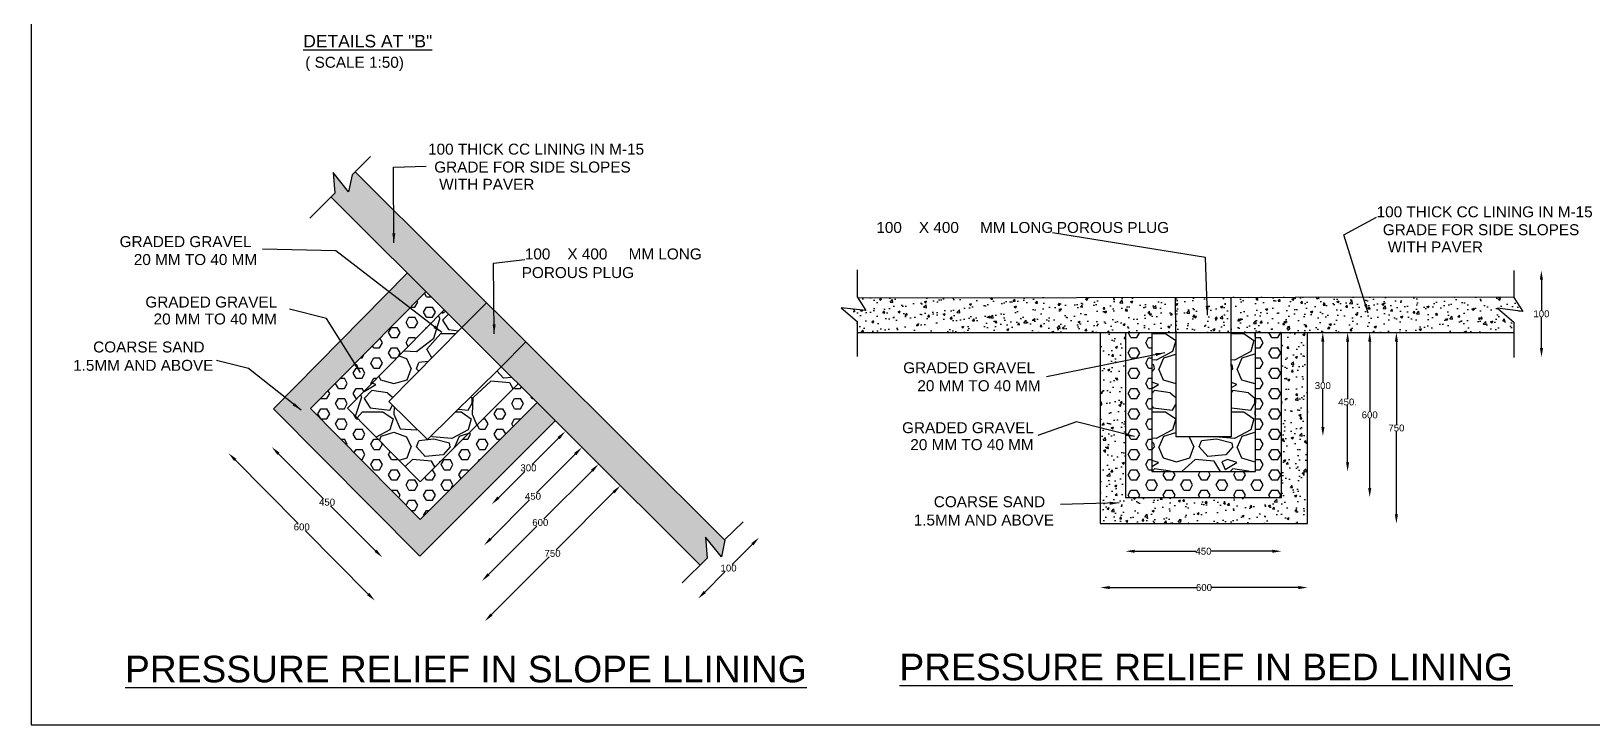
# Model space of a CAD drawing. Header units: millimetres. Extents: x 593 to 8838, y 614 to 5667.
# Drawn here: x 593 to 5581, y 614 to 2830 of the extents above; entities that cross this region are included whole.
import ezdxf

# ---------------------------------------------------------------- set-up
doc = ezdxf.new("R2010")
doc.units = ezdxf.units.MM
doc.header["$MEASUREMENT"] = 0
for name, color, linetype in [('DIMENSION', 7, 'Continuous'), ('DRAWING', 2, 'Continuous'), ('TEXT', 7, 'Continuous')]:
    doc.layers.add(name, color=color, linetype=linetype)
doc.styles.get("Standard").update_dxf_attribs({"font": 'arial.ttf', "height": 22})
doc.dimstyles.get("Standard").update_dxf_attribs({"dimtxt": 200, "dimasz": 110, "dimexe": 0.18, "dimexo": 0.0625, "dimgap": 0.09, "dimtad": 0, "dimtih": 1, "dimtoh": 1, "dimdec": 0, "dimzin": 0, "dimdsep": 46, "dimtxsty": 'Standard', "dimblk": 'OBLIQUE', "dimcen": 0.09, "dimse1": 1, "dimse2": 1, "dimadec": 0, "dimazin": 0, "dimtfac": 1, "dimtdec": 0, "dimtofl": 0, "dimtmove": 0, "dimatfit": 3, "dimfxl": 1, "dimtolj": 1, "dimtzin": 0, "dimarcsym": 0})
pattern_1 = [(228.0128, (180, 250), (-1999.99956, -2250.000335), [33.634, -3329.772]), (184.9697, (157.5, 225), (3000.000263, 249.997827), [57.717, -5713.981]), (132.5104, (100, 220), (2499.99768, -2750.00217), [40.697, -4029.008]), (267.2737, (2.5, 157.5), (249.999004, 5000.000074), [52.5595, -5203.3895]), (292.8337, (0, 105), (-1250.002476, 2999.999103), [51.539, -5102.343]), (357.2737, (20, 57.5), (-5000.000074, 249.999004), [52.5595, -5203.3895]), (37.6942, (72.5, 55), (-3250.001836, -2499.997601), [69.507, -6881.212]), (72.2553, (127.5, 97.5), (1750.00269, 5499.999058), [65.622, -6496.58]), (121.4296, (147.5, 160), (-2000.00206, 3249.99876), [52.7375, -5221.018]), (175.2364, (120, 205), (2750.00024, -249.99788), [60.208, -2950.191]), (222.3974, (60, 210), (-3000.001838, -2749.99802), [77.862, -7708.3438]), (138.8141, (250, 155), (-1750.00074, 1499.99933), [26.575, -2630.961]), (171.4692, (230, 172.5), (3249.99957, -500.001978), [50.559, -5005.378]), (225, (180, 180), (-3e-14, -250), [35.355, -318.198]), (203.1986, (162.5, 210), (1249.99993, 500.00033), [19.0395, -1884.904]), (291.8014, (145, 202.5), (-250, 750.00007), [26.926, -1319.366]), (30.9638, (155, 177.5), (749.9995, 500.00062), [43.732, -1414.006]), (161.5651, (192.5, 200), (500.0001, -249.9996), [31.623, -758.947]), (16.3895, (0, 202.5), (2500.00055, 749.998177), [44.3, -4385.711]), (70.3462, (42.5, 215), (-999.99881, -2750.000534), [37.165, -3679.352]), (293.1986, (192.5, 250), (-500.00033, 1249.99993), [38.079, -1865.8645]), (343.6105, (207.5, 215), (-2500.00055, 749.998177), [44.3, -4385.711]), (339.444, (0, 47.5), (-1250.00046, 499.999), [42.72, -2093.281]), (294.7751, (40, 32.5), (-1249.99805, 2750.000855), [35.7945, -3543.661]), (66.8014, (195, 0), (500.00033, 1249.99993), [38.079, -1865.8645]), (17.354, (210, 35), (-3250.000505, -999.998626), [41.908, -4148.856]), (69.444, (72.5, 0), (-499.999, -1250.00046), [21.36, -2114.641]), (101.3099, (180, 0), (-249.9994, 1000.0002), [12.748, -1262.007]), (165.9638, (177.5, 12.5), (750.0001, -249.9995), [51.539, -979.237]), (186.009, (127.5, 25), (2499.999938, 249.99983), [47.7625, -4728.481]), (303.6901, (155, 155), (-250.0003, 499.9999), [36.055, -865.332]), (353.1572, (175, 125), (4249.999841, -500.002), [62.9485, -6231.891]), (60.9454, (237.5, 117.5), (-1000.00001, -1750.0001), [25.739, -2548.1685]), (90, (250, 140), (-250, 250), [15, -235]), (120.2564, (122.5, 32.5), (999.99872, -1750.000614), [34.731, -3438.38]), (48.0128, (105, 62.5), (1999.99956, 2250.000335), [67.268, -3296.138]), (0, (150, 112.5), (250, 250), [65, -185]), (325.3048, (215, 112.5), (-2499.998565, 1750.00215), [39.5285, -3913.3185]), (254.0546, (247.5, 90), (-249.99997, -1000.00003), [36.4005, -1783.627]), (207.646, (237.5, 55), (-4749.998952, -2500.001928), [59.266, -5867.3685]), (175.4261, (185, 27.5), (-3250.00014, 249.9987), [62.7, -6207.2685])]

# ---------------------------------------------------------------- blocks, each defined once
blk = doc.blocks.new('*D72')
at = {"layer": 'Defpoints', "color": 0}
for p in [(1485.7, 1624.8), (1838.4, 1272.6), (1714.8, 1148.8)]:
    blk.add_point(p, dxfattribs=at)
at = {"layer": 'DIMENSION', "color": 0, "lineweight": -2}
for p, q in [((1383.3, 1479.9), (1527.1, 1336.3)), ((1693.6, 1170), (1549.8, 1313.6))]:
    blk.add_line(p, q, dxfattribs=at)
at = {"layer": 'DIMENSION', "color": 0}
for points in [[(1386.8, 1483.4), (1379.8, 1476.4), (1362.1, 1501.1)], [(1697.1, 1173.6), (1690, 1166.5), (1714.8, 1148.8)]]:
    blk.add_solid(points, dxfattribs=at)
at = {"layer": 'DIMENSION', "color": 0, "insert": (1538.4, 1325), "char_height": 22, "attachment_point": 5}
blk.add_mtext('\\A1;450', dxfattribs=at)
blk = doc.blocks.new('*D73')
at = {"layer": 'Defpoints', "color": 0}
for p in [(1367.4, 1623.8), (1834.4, 1152.5), (1691, 1010.3)]:
    blk.add_point(p, dxfattribs=at)
at = {"layer": 'DIMENSION', "color": 0, "lineweight": -2}
for p, q in [((1245.1, 1460.3), (1446.2, 1257.3)), ((1669.9, 1031.6), (1468.7, 1234.7))]:
    blk.add_line(p, q, dxfattribs=at)
at = {"layer": 'DIMENSION', "color": 0}
for points in [[(1248.6, 1463.8), (1241.5, 1456.8), (1223.9, 1481.6)], [(1673.4, 1035.2), (1666.3, 1028.1), (1691, 1010.3)]]:
    blk.add_solid(points, dxfattribs=at)
at = {"layer": 'DIMENSION', "color": 0, "insert": (1457.5, 1246), "char_height": 22, "attachment_point": 5}
blk.add_mtext('\\A1;600', dxfattribs=at)
blk = doc.blocks.new('*D74')
at = {"layer": 'Defpoints', "color": 0}
for p in [(2094.4, 1758), (2299.3, 1551), (1859.4, 1525.4)]:
    blk.add_point(p, dxfattribs=at)
at = {"layer": 'DIMENSION', "color": 0, "lineweight": -2}
for p, q in [((2277.9, 1529.9), (2193.2, 1446)), ((2085.6, 1339.5), (2170.3, 1423.4))]:
    blk.add_line(p, q, dxfattribs=at)
at = {"layer": 'DIMENSION', "color": 0}
for points in [[(2274.4, 1533.5), (2281.5, 1526.4), (2299.3, 1551)], [(2082, 1343.1), (2089.1, 1336), (2064.2, 1318.4)]]:
    blk.add_solid(points, dxfattribs=at)
at = {"layer": 'DIMENSION', "color": 0, "insert": (2181.8, 1434.7), "char_height": 22, "attachment_point": 5}
blk.add_mtext('\\A1;300', dxfattribs=at)
blk = doc.blocks.new('*D75')
at = {"layer": 'Defpoints', "color": 0}
for p in [(2148.8, 1703.7), (2352.5, 1500.3), (1836.1, 1390.7)]:
    blk.add_point(p, dxfattribs=at)
at = {"layer": 'DIMENSION', "color": 0, "lineweight": -2}
for p, q in [((2331.3, 1479.1), (2207.5, 1355.1)), ((2061, 1208.5), (2184.8, 1332.4))]:
    blk.add_line(p, q, dxfattribs=at)
at = {"layer": 'DIMENSION', "color": 0}
for points in [[(2327.7, 1482.6), (2334.8, 1475.5), (2352.5, 1500.3)], [(2057.5, 1212), (2064.6, 1204.9), (2039.8, 1187.2)]]:
    blk.add_solid(points, dxfattribs=at)
at = {"layer": 'DIMENSION', "color": 0, "insert": (2196.1, 1343.8), "char_height": 22, "attachment_point": 5}
blk.add_mtext('\\A1;450', dxfattribs=at)
blk = doc.blocks.new('*D76')
at = {"layer": 'Defpoints', "color": 0}
for p in [(2209, 1643.6), (2406, 1446.8), (1835.9, 1270.1)]:
    blk.add_point(p, dxfattribs=at)
at = {"layer": 'DIMENSION', "color": 0, "lineweight": -2}
for p, q in [((2384.8, 1425.6), (2230.8, 1271.4)), ((2054.2, 1094.5), (2208.2, 1248.7))]:
    blk.add_line(p, q, dxfattribs=at)
at = {"layer": 'DIMENSION', "color": 0}
for points in [[(2381.3, 1429.1), (2388.3, 1422.1), (2406, 1446.8)], [(2050.6, 1098.1), (2057.7, 1091), (2033, 1073.3)]]:
    blk.add_solid(points, dxfattribs=at)
at = {"layer": 'DIMENSION', "color": 0, "insert": (2219.5, 1260.1), "char_height": 22, "attachment_point": 5}
blk.add_mtext('\\A1;600', dxfattribs=at)
blk = doc.blocks.new('*D77')
at = {"layer": 'Defpoints', "color": 0}
for p in [(2267, 1585.6), (2475, 1377.9), (1834.4, 1152.5)]:
    blk.add_point(p, dxfattribs=at)
at = {"layer": 'DIMENSION', "color": 0, "lineweight": -2}
for p, q in [((2453.8, 1356.7), (2270, 1172.7)), ((2063.6, 966), (2247.4, 1150))]:
    blk.add_line(p, q, dxfattribs=at)
at = {"layer": 'DIMENSION', "color": 0}
for points in [[(2450.2, 1360.2), (2457.3, 1353.2), (2475, 1377.9)], [(2060, 969.5), (2067.1, 962.5), (2042.4, 944.8)]]:
    blk.add_solid(points, dxfattribs=at)
at = {"layer": 'DIMENSION', "color": 0, "insert": (2258.7, 1161.4), "char_height": 22, "attachment_point": 5}
blk.add_mtext('\\A1;750', dxfattribs=at)
blk = doc.blocks.new('*D78')
at = {"layer": 'Defpoints', "color": 0}
for p in [(2867.2, 1262.8), (2918.2, 1212.1), (2672.8, 1067.5)]:
    blk.add_point(p, dxfattribs=at)
at = {"layer": 'DIMENSION', "color": 0, "lineweight": -2}
for p, q in [((2897, 1190.8), (2832.2, 1125.7)), ((2744.9, 1038), (2809.7, 1103.1))]:
    blk.add_line(p, q, dxfattribs=at)
at = {"layer": 'DIMENSION', "color": 0}
for points in [[(2893.5, 1194.3), (2900.5, 1187.3), (2918.2, 1212.1)], [(2741.3, 1041.6), (2748.4, 1034.5), (2723.7, 1016.8)]]:
    blk.add_solid(points, dxfattribs=at)
at = {"layer": 'DIMENSION', "color": 0, "insert": (2820.9, 1114.4), "char_height": 22, "attachment_point": 5}
blk.add_mtext('\\A1;100', dxfattribs=at)
blk = doc.blocks.new('*D79')
at = {"layer": 'Defpoints', "color": 0}
for p in [(5328.7, 2065.8), (5329.3, 1788), (5417.6, 1788.2)]:
    blk.add_point(p, dxfattribs=at)
at = {"layer": 'DIMENSION', "color": 0, "lineweight": -2}
for p, q in [((5417.1, 2036), (5417.3, 1938.4)), ((5417.5, 1818.2), (5417.3, 1915.8))]:
    blk.add_line(p, q, dxfattribs=at)
at = {"layer": 'DIMENSION', "color": 0}
for points in [[(5422.1, 2036), (5412.1, 2036), (5417, 2066)], [(5422.5, 1818.2), (5412.5, 1818.2), (5417.6, 1788.2)]]:
    blk.add_solid(points, dxfattribs=at)
at = {"layer": 'DIMENSION', "color": 0, "insert": (5417.3, 1927.1), "char_height": 22, "attachment_point": 5}
blk.add_mtext('\\A1;100', dxfattribs=at)
blk = doc.blocks.new('*D80')
at = {"layer": 'Defpoints', "color": 0}
for p in [(4088.4, 1340.4), (4587.2, 1340.4), (4587.2, 1168.3)]:
    blk.add_point(p, dxfattribs=at)
at = {"layer": 'DIMENSION', "color": 0, "lineweight": -2}
for p, q in [((4118.4, 1168.3), (4313, 1168.3)), ((4557.2, 1168.3), (4362.6, 1168.3))]:
    blk.add_line(p, q, dxfattribs=at)
at = {"layer": 'DIMENSION', "color": 0}
for points in [[(4118.4, 1173.3), (4118.4, 1163.3), (4088.4, 1168.3)], [(4557.2, 1173.3), (4557.2, 1163.3), (4587.2, 1168.3)]]:
    blk.add_solid(points, dxfattribs=at)
at = {"layer": 'DIMENSION', "color": 0, "insert": (4337.8, 1168.3), "char_height": 22, "attachment_point": 5}
blk.add_mtext('\\A1;450', dxfattribs=at)
blk = doc.blocks.new('*D81')
at = {"layer": 'Defpoints', "color": 0}
for p in [(4008.2, 1256.7), (4670.5, 1256.7), (4670.5, 1052.3)]:
    blk.add_point(p, dxfattribs=at)
at = {"layer": 'DIMENSION', "color": 0, "lineweight": -2}
for p, q in [((4038.2, 1052.3), (4314.9, 1052.3)), ((4640.5, 1052.3), (4363.8, 1052.3))]:
    blk.add_line(p, q, dxfattribs=at)
at = {"layer": 'DIMENSION', "color": 0}
for points in [[(4038.2, 1057.3), (4038.2, 1047.3), (4008.2, 1052.3)], [(4640.5, 1057.3), (4640.5, 1047.3), (4670.5, 1052.3)]]:
    blk.add_solid(points, dxfattribs=at)
at = {"layer": 'DIMENSION', "color": 0, "insert": (4339.4, 1052.3), "char_height": 22, "attachment_point": 5}
blk.add_mtext('\\A1;600', dxfattribs=at)
blk = doc.blocks.new('*D82')
at = {"layer": 'Defpoints', "color": 0}
for p in [(4426.9, 1867.8), (4427.4, 1535.3), (4719.3, 1535.8)]:
    blk.add_point(p, dxfattribs=at)
at = {"layer": 'DIMENSION', "color": 0, "lineweight": -2}
for p, q in [((4718.8, 1838.2), (4719, 1708.9)), ((4719.2, 1565.8), (4719, 1686.3))]:
    blk.add_line(p, q, dxfattribs=at)
at = {"layer": 'DIMENSION', "color": 0}
for points in [[(4723.8, 1838.2), (4713.8, 1838.2), (4718.8, 1868.2)], [(4724.2, 1565.8), (4714.2, 1565.8), (4719.3, 1535.8)]]:
    blk.add_solid(points, dxfattribs=at)
at = {"layer": 'DIMENSION', "color": 0, "insert": (4719, 1697.6), "char_height": 22, "attachment_point": 5}
blk.add_mtext('\\A1;300', dxfattribs=at)
blk = doc.blocks.new('*D83')
at = {"layer": 'Defpoints', "color": 0}
for p in [(4503.8, 1867.8), (4503.8, 1422.7), (4798.2, 1422.7)]:
    blk.add_point(p, dxfattribs=at)
at = {"layer": 'DIMENSION', "color": 0, "lineweight": -2}
for p, q in [((4798.2, 1837.8), (4798.2, 1656.5)), ((4798.2, 1452.7), (4798.2, 1633.9))]:
    blk.add_line(p, q, dxfattribs=at)
at = {"layer": 'DIMENSION', "color": 0}
for points in [[(4793.2, 1837.8), (4803.2, 1837.8), (4798.2, 1867.8)], [(4793.2, 1452.7), (4803.2, 1452.7), (4798.2, 1422.7)]]:
    blk.add_solid(points, dxfattribs=at)
at = {"layer": 'DIMENSION', "color": 0, "insert": (4798.2, 1645.2), "char_height": 22, "attachment_point": 5}
blk.add_mtext('\\A1;450.', dxfattribs=at)
blk = doc.blocks.new('*D84')
at = {"layer": 'Defpoints', "color": 0}
for p in [(4587.2, 1867.8), (4587.2, 1340.4), (4868.8, 1340.4)]:
    blk.add_point(p, dxfattribs=at)
at = {"layer": 'DIMENSION', "color": 0, "lineweight": -2}
for p, q in [((4868.8, 1837.8), (4868.8, 1615.4)), ((4868.8, 1370.4), (4868.8, 1592.8))]:
    blk.add_line(p, q, dxfattribs=at)
at = {"layer": 'DIMENSION', "color": 0}
for points in [[(4863.8, 1837.8), (4873.8, 1837.8), (4868.8, 1867.8)], [(4863.8, 1370.4), (4873.8, 1370.4), (4868.8, 1340.4)]]:
    blk.add_solid(points, dxfattribs=at)
at = {"layer": 'DIMENSION', "color": 0, "insert": (4868.8, 1604.1), "char_height": 22, "attachment_point": 5}
blk.add_mtext('\\A1;600', dxfattribs=at)
blk = doc.blocks.new('*D85')
at = {"layer": 'Defpoints', "color": 0}
for p in [(4670.5, 1867.8), (4670.5, 1256.7), (4954, 1256.7)]:
    blk.add_point(p, dxfattribs=at)
at = {"layer": 'DIMENSION', "color": 0, "lineweight": -2}
for p, q in [((4954, 1837.8), (4954, 1573.6)), ((4954, 1286.7), (4954, 1550.9))]:
    blk.add_line(p, q, dxfattribs=at)
at = {"layer": 'DIMENSION', "color": 0}
for points in [[(4949, 1837.8), (4959, 1837.8), (4954, 1867.8)], [(4949, 1286.7), (4959, 1286.7), (4954, 1256.7)]]:
    blk.add_solid(points, dxfattribs=at)
at = {"layer": 'DIMENSION', "color": 0, "insert": (4954, 1562.2), "char_height": 22, "attachment_point": 5}
blk.add_mtext('\\A1;750', dxfattribs=at)

msp = doc.modelspace()

# ---------------------------------------------------------------- hatches: boundary and pattern name
at = {"layer": 'DIMENSION'}
h = msp.add_hatch(dxfattribs=at)
h.set_pattern_fill('AR-CONC', color=0, scale=10, style=0)
h.paths.add_polyline_path([(1628.4, 2381.3), (1618.3, 2371.2), (1607, 2317.6), (1558.3, 2379.2), (1562.9, 2313.3), (1550.8, 2301), (1969.1, 1883.2), (2048.2, 1962.6)])
h.paths.add_polyline_path([(2048.2, 1962.6), (1969.1, 1883.2), (2094.4, 1758), (2173.6, 1837.4)], flags=17)
h.paths.add_polyline_path([(2173.6, 1837.4), (2094.4, 1758), (2729.8, 1123.4), (2752.8, 1146), (2747.5, 1213.7), (2798.2, 1150.9), (2808.6, 1204)])
h.paths.add_polyline_path([(2267, 1585.6), (2209, 1643.6), (1835.9, 1270.1), (1485.7, 1624.8), (1854.3, 1997.8), (1794.7, 2057.4), (1367.4, 1623.8), (1834.4, 1152.5)])
h = msp.add_hatch(dxfattribs=at)
h.set_pattern_fill('HEX', color=0, scale=150, style=0)
h.paths.add_polyline_path([(1912.8, 1939.4), (1854.3, 1997.8), (1485.7, 1624.8), (1835.9, 1270.1), (2209, 1643.6), (2148.8, 1703.7), (1836.1, 1390.7), (1603.2, 1626)])
h = msp.add_hatch(dxfattribs=at)
h.set_pattern_fill('AR-CONC', color=256, scale=10, style=0)
h.paths.add_polyline_path([(4248.9, 1980.2), (3233.4, 1978.6), (3259.8, 1938.2), (3180.6, 1946.6), (3231.6, 1902.7), (3231.6, 1867.8), (4249.1, 1867.8)])
h = msp.add_hatch(dxfattribs=at)
h.set_pattern_fill('AR-CONC', color=256, scale=10, style=0)
h.paths.add_polyline_path([(4426.7, 1980.5), (4248.9, 1980.2), (4249.1, 1867.8), (4426.9, 1867.8)])
h = msp.add_hatch(dxfattribs=at)
h.set_pattern_fill('AR-CONC', color=256, scale=10, style=0)
h.set_pattern_definition([(50, (0, 0), (71.726, -6.2752), [7.5, -82.5]), (355, (0, 0), (-13.8751, 75.2192), [6, -66]), (100.4514, (5.98, -0.52), (57.8509, 68.94395), [6.374, -70.1142]), (46.1842, (0, 20), (106.7241, -16.5519), [11.25, -123.75]), (96.6356, (8.89, 18.62), (93.4663, 97.4118), [9.561, -105.1713]), (351.1842, (0, 20), (93.4662, 97.4119), [9, -99]), (21, (10, 15), (59.6907, -40.2619), [7.5, -82.5]), (326, (10, 15), (24.3315, 72.515), [6, -66]), (71.4514, (14.974, 11.645), (84.0223, 32.25305), [6.374, -70.1142]), (37.5, (0, 0), (1.21599, 33.28939), [0, -65.2, 0, -67, 0, -66.25]), (7.5, (0, 0), (26.30695, 39.44117), [0, -38.2, 0, -63.7, 0, -25.25]), (327.5, (-22.3, 0), (53.38224, -2.25549), [0, -25, 0, -78, 0, -103.5]), (317.5, (-32.3, 0), (58.3186, 10.0105), [0, -32.5, 0, -51.8, 0, -73.5])])
h.paths.add_polyline_path([(5276.7, 1945.3), (5357.7, 1935.1), (5328.7, 1979.5), (5328.7, 1981.9), (4426.7, 1980.5), (4426.9, 1867.8), (5329.3, 1867.8), (5329.3, 1900.7)])
h = msp.add_hatch(dxfattribs=at)
h.set_pattern_fill('GRAVEL', color=0, scale=250, style=0)
h.set_pattern_definition(pattern_1)
h.paths.add_polyline_path([(1735.4, 1647.3), (1969.1, 1883.2), (1912.8, 1939.4), (1603.2, 1626), (1836.1, 1390.7), (2148.8, 1703.7), (2094.4, 1758), (1859.4, 1525.4)])
h = msp.add_hatch(dxfattribs=at)
h.set_pattern_fill('AR-CONC', color=256, scale=10, style=0)
h.paths.add_polyline_path([(4670.5, 1867.8), (4587.2, 1867.8), (4587.2, 1340.4), (4088.4, 1340.4), (4088.4, 1867.8), (4008.2, 1867.8), (4008.2, 1256.7), (4670.5, 1256.7)])
h = msp.add_hatch(dxfattribs=at)
h.set_pattern_fill('HEX', color=0, scale=150, style=0)
h.paths.add_polyline_path([(4587.2, 1867.8), (4503.8, 1867.8), (4503.8, 1422.7), (4172.9, 1422.7), (4172.9, 1867.8), (4088.4, 1867.8), (4088.4, 1340.4), (4587.2, 1340.4)])
h = msp.add_hatch(dxfattribs=at)
h.set_pattern_fill('GRAVEL', color=0, scale=250, style=0)
h.set_pattern_definition(pattern_1)
h.paths.add_polyline_path([(4503.8, 1867.8), (4426.9, 1867.8), (4427.4, 1535.3), (4249.1, 1535.3), (4249.1, 1867.8), (4172.9, 1867.8), (4172.9, 1422.7), (4503.8, 1422.7)])

# ---------------------------------------------------------------- linework, layer by layer
at = {"layer": 'DIMENSION', "color": 0}
msp.add_lwpolyline([(8838.3, 5667.2), (593.5, 5667.2), (593.5, 613.7), (8838.3, 613.7)], close=True, dxfattribs=at)
at = {"layer": 'DRAWING', "color": 0}
for points in [[(1677.3, 2429.9), (1618.3, 2371.2), (1607, 2317.6), (1558.3, 2379.2), (1562.9, 2313.3), (1483.6, 2233)], [(1628.4, 2381.3), (2808.3, 1204.3), (2867.2, 1262.8)], [(2729.8, 1123.4), (1550.8, 2301)], [(1794.7, 2057.4), (1367.4, 1623.8), (1834.4, 1152.5), (2267, 1585.6)], [(3231.2, 2067.6), (3231.2, 1981.9), (3259.8, 1938.2), (3180.6, 1946.6), (3231.6, 1902.7), (3231.6, 1790.8)], [(5328.7, 2065.8), (5328.7, 1979.5), (5357.7, 1935.1), (5276.7, 1945.3), (5329.3, 1900.7), (5329.3, 1788)], [(1854.3, 1997.8), (1485.7, 1624.8), (1835.9, 1270.1), (2209, 1643.6)], [(2094.4, 1758), (1859.4, 1525.4), (1735.4, 1647.3), (1969.1, 1883.2), (2048.2, 1962.6)], [(3233.4, 1978.6), (5328.7, 1981.9)], [(4249.1, 1867.8), (4248.9, 1980.2)], [(4249.1, 1867.8), (4249.1, 1535.3), (4427.4, 1535.3), (4426.7, 1980.5)], [(1912.8, 1939.4), (1603.2, 1626), (1836.1, 1390.7), (2148.8, 1703.7)], [(3231.6, 1867.8), (5329.3, 1867.8)], [(4008.2, 1867.8), (4008.2, 1256.7), (4670.5, 1256.7), (4670.5, 1867.8)], [(4088.4, 1867.8), (4088.4, 1340.4), (4587.2, 1340.4), (4587.2, 1867.8)], [(4172.9, 1867.8), (4172.9, 1422.7), (4503.8, 1422.7), (4503.8, 1867.8)], [(2094.4, 1758), (2173.6, 1837.4)], [(2808.6, 1204), (2798.2, 1150.9), (2747.5, 1213.7), (2752.8, 1146), (2672.8, 1067.5)]]:
    msp.add_lwpolyline(points, dxfattribs=at)

# ---------------------------------------------------------------- texts
at = {"layer": 'TEXT', "color": 0}
for s, height, p in [('%%UDETAILS AT "B"', 40, (1462.2, 2778.8)), ('       ( SCALE 1:50)', 35, (1373.6, 2713.6)), ('100 THICK CC LINING IN M-15', 35, (1861, 2436)), ('GRADE FOR SIDE SLOPES', 35, (1880.7, 2378.8)), ('  WITH PAVER', 35, (1869.3, 2323.7)), ('100 THICK CC LINING IN M-15', 35, (4890.9, 2235.7)), ('100    X 400     MM LONG', 35, (3292.9, 2185.7)), (' POROUS PLUG', 35, (3855.7, 2185.6)), ('GRADE FOR SIDE SLOPES', 35, (4910.6, 2178.5)), ('   GRADED GRAVEL', 35, (835.1, 2140.5)), ('  WITH PAVER', 35, (4899.3, 2123.4)), ('    20 MM TO 40 MM', 35, (866.8, 2083.1)), ('100    X 400     MM LONG', 35, (2170.1, 2101)), ('POROUS PLUG', 35, (2160.2, 2041.5)), ('   GRADED GRAVEL', 35, (917.3, 1947.3)), ('    20 MM TO 40 MM', 35, (930.1, 1893.2)), ('       COARSE SAND', 35, (696.2, 1803.6)), ('1.5MM AND ABOVE', 35, (727.2, 1745)), ('   GRADED GRAVEL', 35, (3337.9, 1737.3)), ('    20 MM TO 40 MM', 35, (3369.6, 1679.9)), ('   GRADED GRAVEL', 35, (3334.3, 1545.6)), ('    20 MM TO 40 MM', 35, (3347.1, 1491.6)), ('       COARSE SAND', 35, (3381.2, 1309.1)), ('1.5MM AND ABOVE', 35, (3412.2, 1250.5)), ('%%UPRESSURE RELIEF IN SLOPE LLINING', 85, (893.1, 749.4)), ('%%UPRESSURE RELIEF IN BED LINING', 85, (3366.6, 755.8))]:
    msp.add_text(s, height=height, dxfattribs=at).set_placement(p)

# ---------------------------------------------------------------- dimensions: what is measured, and where the dimension line sits
at = {"layer": 'DIMENSION', "color": 0}
for p1, p2, distance, text, picture, middle in [((5328.7, 2065.8), (5329.3, 1788), 88.3, '100', '*D79', (5417.3, 1927.1)), ((4503.8, 1867.8), (4503.8, 1422.7), 294.4, '450.', '*D83', (4798.2, 1645.2)), ((4587.2, 1867.8), (4587.2, 1340.4), 281.6, '600', '*D84', (4868.8, 1604.1)), ((4670.5, 1867.8), (4670.5, 1256.7), 283.4, '750', '*D85', (4954, 1562.2)), ((1859.4, 1525.4), (2094.4, 1758), -291.2, '300', '*D74', (2181.8, 1434.7)), ((1836.1, 1390.7), (2148.8, 1703.7), -287.9, '450', '*D75', (2196.1, 1343.8)), ((1367.4, 1623.8), (1834.4, 1152.5), -201.9, '600', '*D73', (1457.5, 1246)), ((1485.7, 1624.8), (1838.4, 1272.6), -174.9, '450', '*D72', (1538.4, 1325)), ((1835.9, 1270.1), (2209, 1643.6), -278.5, '600', '*D76', (2219.5, 1260.1)), ((1834.4, 1152.5), (2267, 1585.6), -293.9, '750', '*D77', (2258.7, 1161.4)), ((4088.4, 1340.4), (4587.2, 1340.4), -172.1, '450', '*D80', (4337.8, 1168.3)), ((2672.8, 1067.5), (2867.2, 1262.8), -71.9, '100', '*D78', (2820.9, 1114.4)), ((4008.2, 1256.7), (4670.5, 1256.7), -204.4, '600', '*D81', (4339.4, 1052.3))]:
    dim = msp.add_aligned_dim(p1=p1, p2=p2, distance=distance, text=text, dimstyle='Standard', override={"dimtxt": 22, "dimasz": 30, "dimarcsym": 1}, dxfattribs=at)
    dim.commit()
    dim.dimension.update_dxf_attribs({"geometry": picture, "text_midpoint": middle})
dim = msp.add_linear_dim(base=(4719.3, 1535.8), p1=(4426.9, 1867.8), p2=(4427.4, 1535.3), angle=270.0894, text='300', dimstyle='Standard', override={"dimtxt": 22, "dimasz": 30, "dimarcsym": 1}, dxfattribs=at)
dim.commit()
dim.dimension.update_dxf_attribs({"geometry": '*D82', "text_midpoint": (4719, 1697.6), "dimtype": 161})

# ---------------------------------------------------------------- leaders
for points in [[(1751.8, 2154.1), (1750.7, 2395.7), (1854.5, 2399)], [(4864.3, 1929), (4786.5, 2179.2), (4890.9, 2235.7)], [(4350.6, 1922.7), (4344.4, 2107.6), (3855.7, 2185.6)], [(1904.9, 1867.4), (1566.9, 2129), (1332.3, 2133.4)], [(2072.3, 1863.1), (2069.6, 2089.6), (2170.1, 2101)], [(1645.6, 1739.5), (1537.1, 1912.7), (1418, 1941.6)], [(4214.6, 1802.9), (3836.6, 1726)], [(1455.5, 1619.5), (1287.4, 1752.5), (1185, 1777.9)], [(4117.1, 1534.6), (3932.6, 1581.8), (3809.1, 1538.4)], [(4068.4, 1322.6), (3880.8, 1317.3)]]:
    msp.add_leader(points, dimstyle='Standard', override={"dimtxt": 22, "dimasz": 30, "dimgap": 0.09, "dimtad": 0, "dimarcsym": 1}, dxfattribs=at)

doc.saveas('drawing.dxf')
